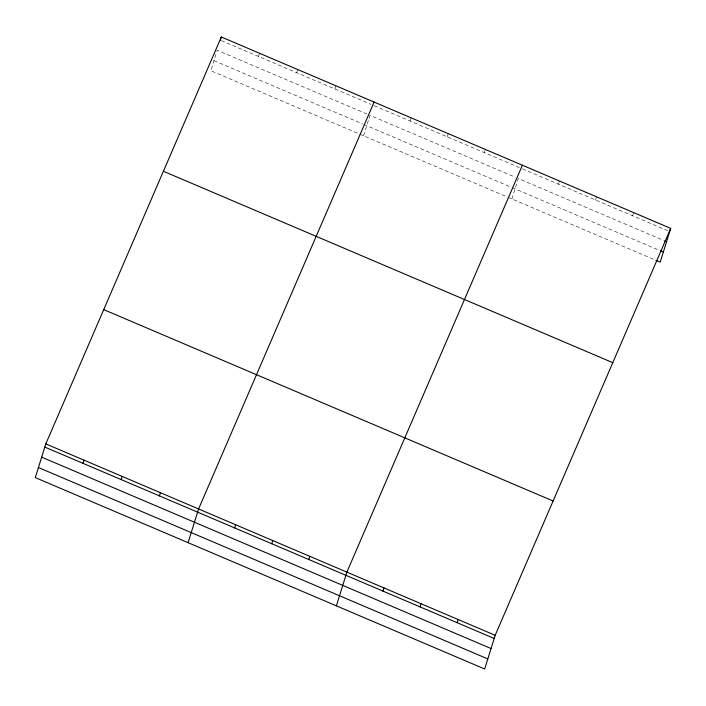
<?xml version="1.0" encoding="UTF-8"?>
<svg xmlns="http://www.w3.org/2000/svg" width="706" height="706" viewBox="0 0 706 706"><rect width="100%" height="100%" fill="white"/><g stroke="black" fill="none" stroke-linecap="round" stroke-linejoin="round"><path stroke-width="0.53" stroke-dasharray="3.53 2.65" d="M258.52 56.445L259.517 53.259M296.723 72.718L297.711 69.532M334.918 88.982L335.915 85.797M363.608 135.781L369.979 115.325L515.265 177.206M410.186 121.044L411.183 117.858M447.26 136.832L448.257 133.646M484.334 152.628L485.331 149.443M511.903 198.951L518.275 178.494L663.561 240.375M558.49 184.204L559.479 181.018M595.564 199.992L596.552 196.806M632.638 215.789L633.626 212.603M221.331 40.604L371.109 104.4M374.118 105.679L519.404 167.56M522.414 168.84L667.708 230.721M366.961 114.045L217.192 50.258L210.82 70.706L506.89 196.815M213.953 60.637L362.725 124M363.731 124.424L511.029 187.161M512.035 187.593L659.325 250.321M507.896 197.239L656.192 260.399"/><path stroke-width="1.06" d="M45.802 443.889L35.3 477.609L484.678 669.006L495.18 635.294L670.7 228.391L221.322 36.994L45.802 443.889L495.18 635.294M83.008 463.348L83.996 460.162M220.325 40.18L221.322 36.994M121.203 479.612L122.2 476.426M159.406 495.886L160.394 492.7M188.087 542.685L198.589 508.964L374.109 102.07M234.674 527.947L235.663 524.761M271.748 543.735L272.737 540.549M308.822 559.523L309.81 556.337M336.383 605.845L346.884 572.125L522.405 165.23M382.97 591.107L383.958 587.922M420.044 606.895L421.032 603.709M457.117 622.683L458.106 619.497M670.7 228.391L660.198 262.111L656.192 260.399M664.567 240.799L666.57 241.655M660.331 250.754L663.34 252.033M163.395 171.267L612.782 362.672M103.72 309.616L553.107 501.013M44.813 447.075L494.191 638.471M41.672 457.153L491.049 648.549M38.442 467.531L487.82 658.927"/></g></svg>
